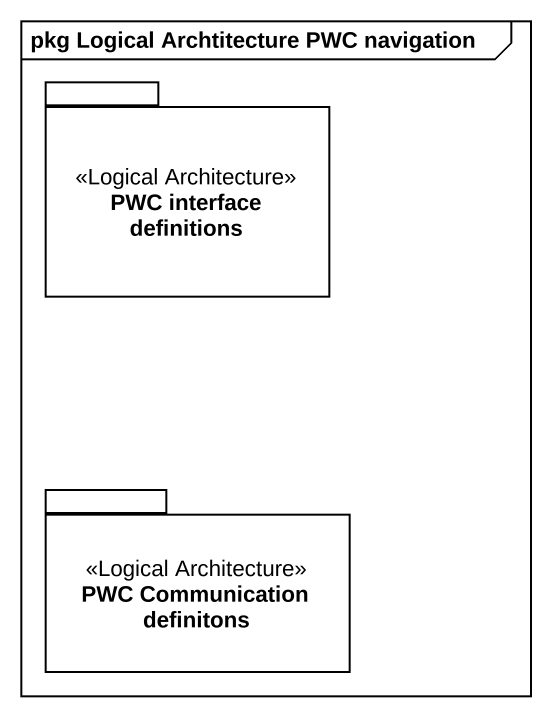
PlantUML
@startuml
mainframe pkg Logical Archtitecture PWC navigation
package "PWC interface definitions" as PWC_interface_definitions <<Logical Architecture>> {
}
package "PWC Communication definitons" as PWC_Communication_definitons <<Logical Architecture>> {
}
@enduml
